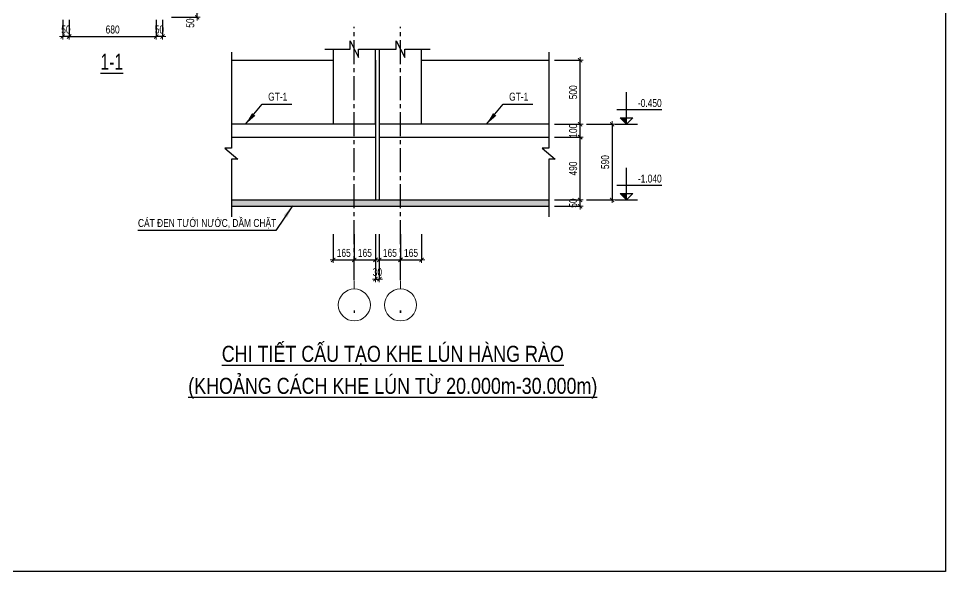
# Model space of a CAD drawing. Header units: millimetres. Extents: x 354914 to 384342, y 22525 to 116384.
# Drawn here: x 366900 to 374135, y 108766 to 113082 of the extents above; entities that cross this region are included whole.
import ezdxf
from ezdxf.enums import TextEntityAlignment as Align

# ---------------------------------------------------------------- set-up
doc = ezdxf.new("R2010")
doc.units = ezdxf.units.MM
doc.header["$LTSCALE"] = 250
doc.header["$MEASUREMENT"] = 0
doc.header["$PDMODE"] = 34
doc.header["$PDSIZE"] = 100
doc.linetypes.add('CENTER2', pattern=[1.125, 0.75, -0.125, 0.125, -0.125])
doc.layers.get('DEFPOINTS').update_dxf_attribs({"color": 6, "lineweight": 20})
for name, color, linetype in [('1', 1, 'Continuous'), ('CDC.01.AXIS', 160, 'CENTER2'), ('KCS_BORDER', 3, 'Continuous'), ('KCS_CHI', 1, 'Continuous'), ('KCS_DIM', 1, 'Continuous'), ('KCS_HATCH', 201, 'Continuous'), ('KCS_TEXT', 2, 'Continuous'), ('KCS_TEXT_TCK', 4, 'Continuous')]:
    doc.layers.add(name, color=color, linetype=linetype)
for name, color, linetype, lineweight in [('CDC.02.DIM', 1, 'Continuous', 18), ('CDC.03.BORDER', 3, 'Continuous', 25), ('CDC.06.TEXT', 2, 'Continuous', 18)]:
    doc.layers.add(name, color=color, linetype=linetype, lineweight=lineweight)
doc.styles.add('1', font='arial.ttf', dxfattribs={"width": 0.75})
doc.styles.add('BIGTEXT', font='arial.ttf', dxfattribs={"width": 0.8})
doc.styles.add('KCS_BIGTEXT', font='arial.ttf', dxfattribs={"width": 0.75})
doc.styles.add('KCS_SMTEXT', font='arial.ttf', dxfattribs={"width": 0.7})
doc.styles.add('SMTEXT', font='arial.ttf', dxfattribs={"width": 0.75})
doc.dimstyles.new('Copy of DX1', dxfattribs={"dimscale": 25, "dimtxt": 2.5, "dimasz": 0.008, "dimexe": 0, "dimexo": 0, "dimgap": 0.9, "dimtad": 1, "dimdec": 0, "dimzin": 13, "dimdsep": 46, "dimtxsty": '1', "dimblk1": 'CHEO', "dimblk2": 'CHEO', "dimsah": 1, "dimcen": 0, "dimclrd": 256, "dimclre": 256, "dimclrt": 3, "dimadec": 0, "dimazin": 0, "dimtfac": 1, "dimtdec": 0, "dimtix": 1, "dimtmove": 2, "dimatfit": 3, "dimfxl": 8, "dimfxlon": 1, "dimtolj": 1, "dimtzin": 13, "dimarcsym": 0})
doc.dimstyles.new('DX1', dxfattribs={"dimscale": 50, "dimtxt": 2.5, "dimasz": 0.008, "dimexe": 0, "dimexo": 0, "dimgap": 0.9, "dimtad": 1, "dimdec": 0, "dimzin": 13, "dimdsep": 46, "dimtxsty": '1', "dimblk1": 'CHEO', "dimblk2": 'CHEO', "dimsah": 1, "dimcen": 0, "dimclrd": 256, "dimclre": 256, "dimclrt": 3, "dimadec": 0, "dimazin": 0, "dimtfac": 1, "dimtdec": 0, "dimtix": 1, "dimtmove": 2, "dimatfit": 3, "dimfxl": 8, "dimfxlon": 1, "dimtolj": 1, "dimtzin": 13, "dimarcsym": 0})

# ---------------------------------------------------------------- blocks, each defined once
blk = doc.blocks.new('CHEO')
at = {"layer": 'CDC.02.DIM'}
for points in [[(0, 120.96), (0, -120.96)], [(-120.96, 0), (120.96, 0)]]:
    blk.add_lwpolyline(points, dxfattribs=at)
at = {"layer": 'CDC.02.DIM', "const_width": 40}
blk.add_lwpolyline([(80.481, 80.354), (-80.396, -80.523)], dxfattribs=at)
blk = doc.blocks.new('*D386')
at = {"layer": 'DEFPOINTS', "color": 0, "transparency": 16777216}
for p in [(367294.5, 113072.7), (367974.5, 113072.7), (367974.5, 112942)]:
    blk.add_point(p, dxfattribs=at)
at = {"layer": 'KCS_DIM', "lineweight": -2, "transparency": 16777216}
for p, q in [((367294.5, 113072.7), (367294.5, 112942)), ((367974.5, 113072.7), (367974.5, 112942)), ((367294.7, 112942), (367974.3, 112942))]:
    blk.add_line(p, q, dxfattribs=at)
at = {"layer": 'KCS_DIM', "lineweight": -2, "transparency": 16777216, "xscale": 0.2, "yscale": 0.2, "zscale": 0.2, "rotation": 180}
blk.add_blockref('CHEO', (367294.5, 112942), dxfattribs=at)
at = {"layer": 'KCS_DIM', "lineweight": -2, "transparency": 16777216, "xscale": 0.2, "yscale": 0.2, "zscale": 0.2}
blk.add_blockref('CHEO', (367974.5, 112942), dxfattribs=at)
at = {"layer": 'KCS_DIM', "color": 3, "transparency": 16777216, "insert": (367634.5, 112996.5), "char_height": 62.5, "attachment_point": 5, "style": '1'}
blk.add_mtext('\\A1;680', dxfattribs=at)
blk = doc.blocks.new('*D387')
at = {"layer": 'DEFPOINTS', "color": 0, "transparency": 16777216}
for p in [(367974.5, 113072.7), (368024.5, 113072.7), (367974.5, 112942)]:
    blk.add_point(p, dxfattribs=at)
at = {"layer": 'KCS_DIM', "lineweight": -2, "transparency": 16777216}
for p, q in [((367974.5, 113072.7), (367974.5, 112942)), ((368024.5, 113072.7), (368024.5, 112942)), ((367974.3, 112942), (367974.1, 112942)), ((368024.5, 112942), (367974.5, 112942)), ((368024.7, 112942), (368024.9, 112942))]:
    blk.add_line(p, q, dxfattribs=at)
at = {"layer": 'KCS_DIM', "lineweight": -2, "transparency": 16777216, "xscale": 0.2, "yscale": 0.2, "zscale": 0.2}
blk.add_blockref('CHEO', (367974.5, 112942), dxfattribs=at)
at = {"layer": 'KCS_DIM', "lineweight": -2, "transparency": 16777216, "xscale": 0.2, "yscale": 0.2, "zscale": 0.2, "rotation": 180}
blk.add_blockref('CHEO', (368024.5, 112942), dxfattribs=at)
at = {"layer": 'KCS_DIM', "color": 3, "transparency": 16777216, "insert": (367999.5, 112996.5), "char_height": 62.5, "attachment_point": 5, "style": '1'}
blk.add_mtext('\\A1;50', dxfattribs=at)
blk = doc.blocks.new('*D388')
at = {"layer": 'DEFPOINTS', "color": 0, "transparency": 16777216}
for p in [(367244.5, 113072.7), (367294.5, 113072.7), (367244.5, 112942)]:
    blk.add_point(p, dxfattribs=at)
at = {"layer": 'KCS_DIM', "lineweight": -2, "transparency": 16777216}
for p, q in [((367244.5, 113072.7), (367244.5, 112942)), ((367294.5, 113072.7), (367294.5, 112942)), ((367244.3, 112942), (367244.1, 112942)), ((367294.5, 112942), (367244.5, 112942)), ((367294.7, 112942), (367294.9, 112942))]:
    blk.add_line(p, q, dxfattribs=at)
at = {"layer": 'KCS_DIM', "lineweight": -2, "transparency": 16777216, "xscale": 0.2, "yscale": 0.2, "zscale": 0.2}
blk.add_blockref('CHEO', (367244.5, 112942), dxfattribs=at)
at = {"layer": 'KCS_DIM', "lineweight": -2, "transparency": 16777216, "xscale": 0.2, "yscale": 0.2, "zscale": 0.2, "rotation": 180}
blk.add_blockref('CHEO', (367294.5, 112942), dxfattribs=at)
at = {"layer": 'KCS_DIM', "color": 3, "transparency": 16777216, "insert": (367269.5, 112996.5), "char_height": 62.5, "attachment_point": 5, "style": '1'}
blk.add_mtext('\\A1;50', dxfattribs=at)
blk = doc.blocks.new('*D389')
at = {"layer": 'DEFPOINTS', "color": 0, "transparency": 16777216}
for p in [(368066.5, 113142), (368066.5, 113092), (368294.5, 113142)]:
    blk.add_point(p, dxfattribs=at)
at = {"layer": 'KCS_DIM', "lineweight": -2, "transparency": 16777216}
for p, q in [((368094.5, 113142), (368294.5, 113142)), ((368094.5, 113092), (368294.5, 113092)), ((368294.5, 113092.2), (368294.5, 113141.8))]:
    blk.add_line(p, q, dxfattribs=at)
at = {"layer": 'KCS_DIM', "lineweight": -2, "transparency": 16777216, "xscale": 0.2, "yscale": 0.2, "zscale": 0.2}
for p, rotation in [((368294.5, 113142), 90), ((368294.5, 113092), 270)]:
    blk.add_blockref('CHEO', p, dxfattribs=dict(at, rotation=rotation))
at = {"layer": 'KCS_DIM', "color": 3, "transparency": 16777216, "insert": (368240.1, 113046.9), "char_height": 62.5, "attachment_point": 5, "rotation": 90, "style": '1'}
blk.add_mtext('\\A1;50', dxfattribs=at)
blk = doc.blocks.new('*D398')
at = {"layer": 'DEFPOINTS', "color": 0, "transparency": 16777216}
for p in [(369355.8, 112256.6), (369520.8, 112084.1), (369520.8, 111198.3)]:
    blk.add_point(p, dxfattribs=at)
at = {"layer": 'KCS_DIM', "lineweight": -2, "transparency": 16777216}
for p, q in [((369355.8, 111398.3), (369355.8, 111198.3)), ((369520.8, 111398.3), (369520.8, 111198.3)), ((369356, 111198.3), (369520.6, 111198.3))]:
    blk.add_line(p, q, dxfattribs=at)
at = {"layer": 'KCS_DIM', "lineweight": -2, "transparency": 16777216, "xscale": 0.2, "yscale": 0.2, "zscale": 0.2, "rotation": 180}
blk.add_blockref('CHEO', (369355.8, 111198.3), dxfattribs=at)
at = {"layer": 'KCS_DIM', "lineweight": -2, "transparency": 16777216, "xscale": 0.2, "yscale": 0.2, "zscale": 0.2}
blk.add_blockref('CHEO', (369520.8, 111198.3), dxfattribs=at)
at = {"layer": 'KCS_DIM', "color": 3, "transparency": 16777216, "insert": (369438.3, 111252.7), "char_height": 62.5, "attachment_point": 5, "style": '1'}
blk.add_mtext('\\A1;165', dxfattribs=at)
blk = doc.blocks.new('*D399')
at = {"layer": 'DEFPOINTS', "color": 0, "transparency": 16777216}
for p in [(369685.8, 112376.3), (369520.8, 112084.1), (369685.8, 111198.3)]:
    blk.add_point(p, dxfattribs=at)
at = {"layer": 'KCS_DIM', "lineweight": -2, "transparency": 16777216}
for p, q in [((369520.8, 111398.3), (369520.8, 111198.3)), ((369685.8, 111398.3), (369685.8, 111198.3)), ((369521, 111198.3), (369685.6, 111198.3))]:
    blk.add_line(p, q, dxfattribs=at)
at = {"layer": 'KCS_DIM', "lineweight": -2, "transparency": 16777216, "xscale": 0.2, "yscale": 0.2, "zscale": 0.2, "rotation": 180}
blk.add_blockref('CHEO', (369520.8, 111198.3), dxfattribs=at)
at = {"layer": 'KCS_DIM', "lineweight": -2, "transparency": 16777216, "xscale": 0.2, "yscale": 0.2, "zscale": 0.2}
blk.add_blockref('CHEO', (369685.8, 111198.3), dxfattribs=at)
at = {"layer": 'KCS_DIM', "color": 3, "transparency": 16777216, "insert": (369603.3, 111252.7), "char_height": 62.5, "attachment_point": 5, "style": '1'}
blk.add_mtext('\\A1;165', dxfattribs=at)
blk = doc.blocks.new('*D400')
at = {"layer": 'DEFPOINTS', "color": 0, "transparency": 16777216}
for p in [(369715.8, 112436.4), (369880.8, 112436.4), (369880.8, 111198.3)]:
    blk.add_point(p, dxfattribs=at)
at = {"layer": 'KCS_DIM', "lineweight": -2, "transparency": 16777216}
for p, q in [((369715.8, 111398.3), (369715.8, 111198.3)), ((369880.8, 111398.3), (369880.8, 111198.3)), ((369716, 111198.3), (369880.6, 111198.3))]:
    blk.add_line(p, q, dxfattribs=at)
at = {"layer": 'KCS_DIM', "lineweight": -2, "transparency": 16777216, "xscale": 0.2, "yscale": 0.2, "zscale": 0.2, "rotation": 180}
blk.add_blockref('CHEO', (369715.8, 111198.3), dxfattribs=at)
at = {"layer": 'KCS_DIM', "lineweight": -2, "transparency": 16777216, "xscale": 0.2, "yscale": 0.2, "zscale": 0.2}
blk.add_blockref('CHEO', (369880.8, 111198.3), dxfattribs=at)
at = {"layer": 'KCS_DIM', "color": 3, "transparency": 16777216, "insert": (369798.3, 111252.7), "char_height": 62.5, "attachment_point": 5, "style": '1'}
blk.add_mtext('\\A1;165', dxfattribs=at)
blk = doc.blocks.new('*D401')
at = {"layer": 'DEFPOINTS', "color": 0, "transparency": 16777216}
for p in [(369880.8, 112436.4), (370045.8, 112436.4), (370045.8, 111198.3)]:
    blk.add_point(p, dxfattribs=at)
at = {"layer": 'KCS_DIM', "lineweight": -2, "transparency": 16777216}
for p, q in [((369880.8, 111398.3), (369880.8, 111198.3)), ((370045.8, 111398.3), (370045.8, 111198.3)), ((369881, 111198.3), (370045.6, 111198.3))]:
    blk.add_line(p, q, dxfattribs=at)
at = {"layer": 'KCS_DIM', "lineweight": -2, "transparency": 16777216, "xscale": 0.2, "yscale": 0.2, "zscale": 0.2, "rotation": 180}
blk.add_blockref('CHEO', (369880.8, 111198.3), dxfattribs=at)
at = {"layer": 'KCS_DIM', "lineweight": -2, "transparency": 16777216, "xscale": 0.2, "yscale": 0.2, "zscale": 0.2}
blk.add_blockref('CHEO', (370045.8, 111198.3), dxfattribs=at)
at = {"layer": 'KCS_DIM', "color": 3, "transparency": 16777216, "insert": (369963.3, 111252.7), "char_height": 62.5, "attachment_point": 5, "style": '1'}
blk.add_mtext('\\A1;165', dxfattribs=at)
blk = doc.blocks.new('*D402')
at = {"layer": 'DEFPOINTS', "color": 0, "transparency": 16777216}
for p in [(370939, 111666.6), (371283.2, 111666.6), (370939, 111616.6)]:
    blk.add_point(p, dxfattribs=at)
at = {"layer": 'KCS_DIM', "lineweight": -2, "transparency": 16777216}
for p, q in [((371083.2, 111666.6), (371283.2, 111666.6)), ((371283.2, 111666.8), (371283.2, 111667)), ((371283.2, 111616.6), (371283.2, 111666.6)), ((371083.2, 111616.6), (371283.2, 111616.6)), ((371283.2, 111616.4), (371283.2, 111616.2))]:
    blk.add_line(p, q, dxfattribs=at)
at = {"layer": 'KCS_DIM', "lineweight": -2, "transparency": 16777216, "xscale": 0.2, "yscale": 0.2, "zscale": 0.2}
for p, rotation in [((371283.2, 111666.6), 270), ((371283.2, 111616.6), 90)]:
    blk.add_blockref('CHEO', p, dxfattribs=dict(at, rotation=rotation))
at = {"layer": 'KCS_DIM', "color": 3, "transparency": 16777216, "insert": (371228.8, 111641.6), "char_height": 62.5, "attachment_point": 5, "rotation": 90, "style": '1'}
blk.add_mtext('\\A1;50', dxfattribs=at)
blk = doc.blocks.new('*D403')
at = {"layer": 'DEFPOINTS', "color": 0, "transparency": 16777216}
for p in [(370854.4, 112156.6), (371283.2, 112156.6), (370939, 111666.6)]:
    blk.add_point(p, dxfattribs=at)
at = {"layer": 'KCS_DIM', "lineweight": -2, "transparency": 16777216}
for p, q in [((371083.2, 112156.6), (371283.2, 112156.6)), ((371283.2, 111666.8), (371283.2, 112156.4)), ((371083.2, 111666.6), (371283.2, 111666.6))]:
    blk.add_line(p, q, dxfattribs=at)
at = {"layer": 'KCS_DIM', "lineweight": -2, "transparency": 16777216, "xscale": 0.2, "yscale": 0.2, "zscale": 0.2}
for p, rotation in [((371283.2, 112156.6), 90), ((371283.2, 111666.6), 270)]:
    blk.add_blockref('CHEO', p, dxfattribs=dict(at, rotation=rotation))
at = {"layer": 'KCS_DIM', "color": 3, "transparency": 16777216, "insert": (371228.8, 111911.6), "char_height": 62.5, "attachment_point": 5, "rotation": 90, "style": '1'}
blk.add_mtext('\\A1;490', dxfattribs=at)
blk = doc.blocks.new('*D404')
at = {"layer": 'DEFPOINTS', "color": 0, "transparency": 16777216}
for p in [(370854.4, 112256.6), (371283.2, 112256.6), (370854.4, 112156.6)]:
    blk.add_point(p, dxfattribs=at)
at = {"layer": 'KCS_DIM', "lineweight": -2, "transparency": 16777216}
for p, q in [((371083.2, 112256.6), (371283.2, 112256.6)), ((371283.2, 112256.8), (371283.2, 112257)), ((371283.2, 112156.6), (371283.2, 112256.6)), ((371083.2, 112156.6), (371283.2, 112156.6)), ((371283.2, 112156.4), (371283.2, 112156.2))]:
    blk.add_line(p, q, dxfattribs=at)
at = {"layer": 'KCS_DIM', "lineweight": -2, "transparency": 16777216, "xscale": 0.2, "yscale": 0.2, "zscale": 0.2}
for p, rotation in [((371283.2, 112256.6), 270), ((371283.2, 112156.6), 90)]:
    blk.add_blockref('CHEO', p, dxfattribs=dict(at, rotation=rotation))
at = {"layer": 'KCS_DIM', "color": 3, "transparency": 16777216, "insert": (371228.8, 112206.6), "char_height": 62.5, "attachment_point": 5, "rotation": 90, "style": '1'}
blk.add_mtext('\\A1;100', dxfattribs=at)
blk = doc.blocks.new('*D405')
at = {"layer": 'DEFPOINTS', "color": 0, "transparency": 16777216}
for p in [(370932, 112756.6), (371283.2, 112756.6), (370854.4, 112256.6)]:
    blk.add_point(p, dxfattribs=at)
at = {"layer": 'KCS_DIM', "lineweight": -2, "transparency": 16777216}
for p, q in [((371083.2, 112756.6), (371283.2, 112756.6)), ((371283.2, 112256.8), (371283.2, 112756.4)), ((371083.2, 112256.6), (371283.2, 112256.6))]:
    blk.add_line(p, q, dxfattribs=at)
at = {"layer": 'KCS_DIM', "lineweight": -2, "transparency": 16777216, "xscale": 0.2, "yscale": 0.2, "zscale": 0.2}
for p, rotation in [((371283.2, 112756.6), 90), ((371283.2, 112256.6), 270)]:
    blk.add_blockref('CHEO', p, dxfattribs=dict(at, rotation=rotation))
at = {"layer": 'KCS_DIM', "color": 3, "transparency": 16777216, "insert": (371228.8, 112506.6), "char_height": 62.5, "attachment_point": 5, "rotation": 90, "style": '1'}
blk.add_mtext('\\A1;500', dxfattribs=at)
blk = doc.blocks.new('*D406')
at = {"layer": 'DEFPOINTS', "color": 0, "transparency": 16777216}
for p in [(371043.7, 112256.6), (371043.7, 111666.6), (371533.2, 111666.6)]:
    blk.add_point(p, dxfattribs=at)
at = {"layer": 'KCS_DIM', "lineweight": -2, "transparency": 16777216}
for p, q in [((371333.2, 112256.6), (371533.2, 112256.6)), ((371533.2, 112256.4), (371533.2, 111666.8)), ((371333.2, 111666.6), (371533.2, 111666.6))]:
    blk.add_line(p, q, dxfattribs=at)
at = {"layer": 'KCS_DIM', "lineweight": -2, "transparency": 16777216, "xscale": 0.2, "yscale": 0.2, "zscale": 0.2}
for p, rotation in [((371533.2, 112256.6), 90), ((371533.2, 111666.6), 270)]:
    blk.add_blockref('CHEO', p, dxfattribs=dict(at, rotation=rotation))
at = {"layer": 'KCS_DIM', "color": 3, "transparency": 16777216, "insert": (371478.8, 111961.6), "char_height": 62.5, "attachment_point": 5, "rotation": 90, "style": '1'}
blk.add_mtext('\\A1;590', dxfattribs=at)
blk = doc.blocks.new('COS_CD')
at = {"layer": 'KCS_HATCH'}
blk.add_hatch(color=256, dxfattribs=at).paths.add_polyline_path([(37.5, 50), (87.5, 0), (87.5, 50)])
at = {"layer": 'KCS_CHI'}
for p, q in [((0, 0), (175, 0)), ((37.5, 50), (137.5, 50)), ((87.5, 0), (37.5, 50)), ((87.5, 0), (87.5, 50)), ((87.5, 0), (137.5, 50))]:
    blk.add_line(p, q, dxfattribs=at)
blk = doc.blocks.new('_Axis name')
at = {"layer": 'CDC.02.DIM'}
blk.add_line((0, 2.5), (0, 0), dxfattribs=at)
blk.add_circle((0, 7.5), 5, dxfattribs=at)
at = {"layer": 'CDC.02.DIM', "style": 'BIGTEXT', "width": 0.75}
blk.add_attdef('.', text='', height=5, dxfattribs=at).set_placement((0, 7.5), align=Align.MIDDLE)
blk = doc.blocks.new('*D407')
at = {"layer": 'DEFPOINTS', "color": 0, "transparency": 16777216}
for p in [(369685.8, 111462.3), (369715.8, 111462.3), (369715.8, 111048.3)]:
    blk.add_point(p, dxfattribs=at)
at = {"layer": 'KCS_DIM', "lineweight": -2, "transparency": 16777216}
for p, q in [((369685.8, 111248.3), (369685.8, 111048.3)), ((369715.8, 111248.3), (369715.8, 111048.3)), ((369685.6, 111048.3), (369685.4, 111048.3)), ((369685.8, 111048.3), (369715.8, 111048.3)), ((369716, 111048.3), (369716.2, 111048.3))]:
    blk.add_line(p, q, dxfattribs=at)
at = {"layer": 'KCS_DIM', "lineweight": -2, "transparency": 16777216, "xscale": 0.2, "yscale": 0.2, "zscale": 0.2}
blk.add_blockref('CHEO', (369685.8, 111048.3), dxfattribs=at)
at = {"layer": 'KCS_DIM', "lineweight": -2, "transparency": 16777216, "xscale": 0.2, "yscale": 0.2, "zscale": 0.2, "rotation": 180}
blk.add_blockref('CHEO', (369715.8, 111048.3), dxfattribs=at)
at = {"layer": 'KCS_DIM', "color": 3, "transparency": 16777216, "insert": (369700.8, 111102.7), "char_height": 62.5, "attachment_point": 5, "style": '1'}
blk.add_mtext('\\A1;30', dxfattribs=at)

msp = doc.modelspace()

# ---------------------------------------------------------------- hatches: boundary and pattern name
at = {"layer": 'KCS_HATCH'}
h = msp.add_hatch(dxfattribs=at)
h.set_pattern_fill('AR-SAND', color=256, scale=30, style=0)
h.set_pattern_definition([(37.5, (209146.57, 83874.33), (-1.889801, 57.804713), [0, -45.6, 0, -51, 0, -48.75]), (7.5, (209146.57, 83874.33), (53.0933, 84.664382), [0, -24.6, 0, -41.1, 0, -15.75]), (327.5, (209109.67, 83874.33), (93.424256, 0.169772), [0, -15, 0, -54, 0, -70.5]), (317.5, (209109.67, 83874.33), (90.1838, 26.330267), [0, -7.5, 0, -35.4, 0, -40.5])])
h.paths.add_polyline_path([(371038.1, 111616.6), (371038.1, 111666.6), (368560.8, 111666.6), (368560.8, 111616.6)])

# ---------------------------------------------------------------- linework, layer by layer
at = {"layer": '1'}
msp.add_lwpolyline([(359896, 116383.7), (374134.9, 116383.7), (374134.9, 108765.8), (359896, 108765.8)], close=True, dxfattribs=at)
at = {"layer": 'CDC.01.AXIS'}
for p, q in [((369520.8, 111039.6), (369520.8, 113018.9)), ((369880.8, 111039.6), (369880.8, 113018.9))]:
    msp.add_line(p, q, dxfattribs=at)
at = {"layer": 'CDC.03.BORDER'}
for p, q in [((368560.8, 112756.6), (369355.8, 112756.6)), ((370045.8, 112756.6), (371038.1, 112756.6))]:
    msp.add_line(p, q, dxfattribs=at)
for points in [[(369355.8, 112843.4), (369355.8, 112256.6)], [(369685.8, 112256.6), (369685.8, 112843.4)], [(369715.8, 112843.4), (369715.8, 112256.6)], [(370045.8, 112256.6), (370045.8, 112843.4)], [(369685.8, 112256.6), (368560.8, 112256.6)], [(371038.1, 112256.6), (369715.8, 112256.6)], [(368560.8, 112156.6), (369685.8, 112156.6)], [(369715.8, 112156.6), (371038.1, 112156.6)], [(368560.8, 111666.6), (371038.1, 111666.6)], [(368560.8, 111616.6), (371038.1, 111616.6)]]:
    msp.add_lwpolyline(points, dxfattribs=at)
at = {"layer": 'KCS_BORDER'}
for p, q in [((369685.8, 112756.6), (369685.8, 111666.6)), ((369715.8, 112756.6), (369715.8, 111666.6))]:
    msp.add_line(p, q, dxfattribs=at)
at = {"layer": 'KCS_BORDER', "color": 1}
for points in [[(369289.8, 112843.4), (369487.8, 112843.4), (369487.8, 112909.4), (369553.8, 112777.4), (369553.8, 112843.4), (369751.8, 112843.4)], [(369649.8, 112843.4), (369847.8, 112843.4), (369847.8, 112909.4), (369913.8, 112777.4), (369913.8, 112843.4), (370111.8, 112843.4)], [(368560.8, 112820.5), (368560.8, 112070.1), (368510.8, 112070.1), (368610.8, 111985.1), (368560.8, 111985.1), (368560.8, 111534.3)], [(371038.1, 112820.5), (371038.1, 112070.1), (370988.1, 112070.1), (371088.1, 111985.1), (371038.1, 111985.1), (371038.1, 111534.3)]]:
    msp.add_lwpolyline(points, dxfattribs=at)
at = {"layer": 'KCS_CHI'}
for p, q in [((371644.9, 112256.6), (371644.9, 112506.6)), ((371569.9, 112371.6), (371919.9, 112371.6)), ((371644.9, 111666.6), (371644.9, 111916.6)), ((371569.9, 111781.6), (371919.9, 111781.6))]:
    msp.add_line(p, q, dxfattribs=at)

# ---------------------------------------------------------------- block references
at = {"layer": 'CDC.02.DIM'}
ref = msp.add_blockref('_Axis name', (369520.8, 111033.8), dxfattribs=dict(at, xscale=25, yscale=25, zscale=25, rotation=180))
ref.add_attrib('.', '.', dxfattribs={"color": 4, "height": 125, "style": 'KCS_BIGTEXT', "width": 0.75}).set_placement((369520.8, 110846.3), align=Align.MIDDLE)
ref = msp.add_blockref('_Axis name', (369880.8, 111033.8), dxfattribs=dict(at, xscale=25, yscale=25, zscale=25, rotation=180))
ref.add_attrib('.', '.', dxfattribs={"color": 4, "height": 125, "style": 'KCS_BIGTEXT', "width": 0.75}).set_placement((369880.8, 110846.3), align=Align.MIDDLE)
at = {"layer": 'KCS_CHI'}
for p in [(371557.4, 112256.6), (371557.4, 111666.6)]:
    msp.add_blockref('COS_CD', p, dxfattribs=at)

# ---------------------------------------------------------------- texts
at = {"layer": 'CDC.06.TEXT', "style": 'SMTEXT', "width": 0.75}
for s, p in [('GT-1', (368922.8, 112441.2)), ('GT-1', (370803.8, 112441.2)), ('CÁT ĐEN TƯỚI NƯỚC, DẦM CHẶT', (368371.6, 111454.9))]:
    msp.add_text(s, height=62.5, dxfattribs=at).set_placement(p, align=Align.CENTER)
at = {"layer": 'KCS_TEXT', "style": 'KCS_SMTEXT', "width": 0.75}
for s, p in [('-0.450', (371919.9, 112391.6)), ('-1.040', (371919.9, 111801.6))]:
    msp.add_text(s, height=62.5, dxfattribs=at).set_placement(p, align=Align.RIGHT)
at = {"layer": 'KCS_TEXT_TCK', "color": 4, "ltscale": 3, "style": 'KCS_SMTEXT', "width": 0.7}
msp.add_text('%%U1-1', height=125, dxfattribs=at).set_placement((367627.5, 112682.1), align=Align.CENTER)
at = {"layer": 'KCS_TEXT_TCK', "color": 4, "style": 'KCS_BIGTEXT', "width": 0.8}
for s, p in [('%%UCHI TIẾT CẤU TẠO KHE LÚN HÀNG RÀO', (369821, 110402.3)), ('%%U(KHOẢNG CÁCH KHE LÚN TỪ 20.000m-30.000m)', (369821, 110152.3))]:
    msp.add_text(s, height=125, dxfattribs=at).set_placement(p, align=Align.CENTER)

# ---------------------------------------------------------------- dimensions: what is measured, and where the dimension line sits
at = {"layer": 'KCS_DIM'}
dim = msp.add_linear_dim(base=(368294.5, 113142), p1=(368066.5, 113092), p2=(368066.5, 113142), angle=90, dimstyle='Copy of DX1', dxfattribs=at)
dim.commit()
dim.dimension.update_dxf_attribs({"geometry": '*D389', "text_midpoint": (368240.1, 113046.9), "dimtype": 160})
for base, p1, p2, picture, middle in [((367244.5, 112942), (367294.5, 113072.7), (367244.5, 113072.7), '*D388', (367269.5, 112996.5)), ((367974.5, 112942), (367294.5, 113072.7), (367974.5, 113072.7), '*D386', (367634.5, 112996.5)), ((367974.5, 112942), (368024.5, 113072.7), (367974.5, 113072.7), '*D387', (367999.5, 112996.5)), ((369880.8, 111198.3), (369715.8, 112436.4), (369880.8, 112436.4), '*D400', (369798.3, 111252.7)), ((370045.8, 111198.3), (369880.8, 112436.4), (370045.8, 112436.4), '*D401', (369963.3, 111252.7)), ((369685.8, 111198.3), (369520.8, 112084.1), (369685.8, 112376.3), '*D399', (369603.3, 111252.7)), ((369520.8, 111198.3), (369355.8, 112256.6), (369520.8, 112084.1), '*D398', (369438.3, 111252.7)), ((369715.8, 111048.3), (369685.8, 111462.3), (369715.8, 111462.3), '*D407', (369700.8, 111102.7))]:
    dim = msp.add_linear_dim(base=base, p1=p1, p2=p2, dimstyle='Copy of DX1', dxfattribs=at)
    dim.commit()
    dim.dimension.update_dxf_attribs({"geometry": picture, "text_midpoint": middle})
for base, p1, p2, picture, middle in [((371283.2, 112756.6), (370854.4, 112256.6), (370932, 112756.6), '*D405', (371228.8, 112506.6)), ((371283.2, 112256.6), (370854.4, 112156.6), (370854.4, 112256.6), '*D404', (371228.8, 112206.6)), ((371533.2, 111666.6), (371043.7, 112256.6), (371043.7, 111666.6), '*D406', (371478.8, 111961.6)), ((371283.2, 112156.6), (370939, 111666.6), (370854.4, 112156.6), '*D403', (371228.8, 111911.6)), ((371283.2, 111666.6), (370939, 111616.6), (370939, 111666.6), '*D402', (371228.8, 111641.6))]:
    dim = msp.add_linear_dim(base=base, p1=p1, p2=p2, angle=90, dimstyle='Copy of DX1', dxfattribs=at)
    dim.commit()
    dim.dimension.update_dxf_attribs({"geometry": picture, "text_midpoint": middle})

# ---------------------------------------------------------------- leaders
at = {"layer": 'CDC.02.DIM'}
for points in [[(368671.3, 112256.6), (368801.8, 112413.5), (369032.1, 112413.5)], [(370552.3, 112256.6), (370682.8, 112413.5), (370913.1, 112413.5)], [(369039.2, 111620.1), (368907.3, 111427.2), (367832, 111427.2)]]:
    msp.add_leader(points, dimstyle='DX1', override={"dimasz": 2, "dimgap": 0.9, "dimtad": 0}, dxfattribs=at)

doc.saveas('drawing.dxf')
